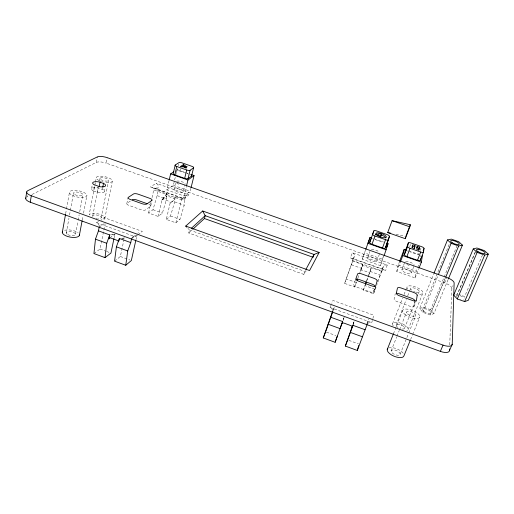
<?xml version="1.0" encoding="UTF-8"?>
<svg xmlns="http://www.w3.org/2000/svg" width="514" height="514" viewBox="0 0 514 514"><rect width="100%" height="100%" fill="white"/><g stroke="black" fill="none" stroke-linecap="round" stroke-linejoin="round"><path stroke-width="0.39" stroke-dasharray="2.57 1.93" d="M449.731 344.888L451.883 288.296L453.007 285.611M157.445 190.193L166.966 193.579L166.568 198.995L162.398 213.098L158.1 216.433L148.559 213.008L152.986 209.725L157.111 195.628L157.445 190.193L158.19 186.942A3.007 2.654 52.8 0 0 156.083 183.254L150.506 186.955L183.928 198.822L188.934 194.89L156.083 183.254M166.298 219.375L170.481 215.996L174.689 201.886L175.152 196.483L184.725 199.882L184.198 205.272L179.939 219.382L175.884 222.819L166.298 219.375L170.16 203.062L174.33 199.882L175.152 196.483M414.901 300.934L414.111 306.177A3.791 1.452 21.6 0 1 410.313 306.37L397.348 301.718A3.771 1.446 21.1 0 1 394.103 299L395.215 293.892M27.158 195.583L26.94 197.01L29.086 195.937M399.686 261.144L398.273 264.838L396.763 271.437L415.132 277.952L416.231 271.186L417.394 268.231M124.311 237.661A1.754 1.503 48.4 0 1 124.304 238.046L122.454 238.361M65.644 213.721L66.338 209.808M66.479 209.025L69.409 192.596M66.287 233.022L68.966 218.193M69.531 215.07L70.232 211.164M70.373 210.387L73.476 193.213M75.539 234.243L77.993 221.046M78.141 220.268L79.15 214.833M79.728 211.723L82.908 194.645M82.253 220.043L82.985 216.169M83.551 213.149L86.924 195.249M31.952 194.51L96.356 162.379L97.397 156.892M91.582 188.535L92.282 184.841M93.509 191.06L92.571 190.501A6.618 2.332 11.8 0 1 97.493 187.7L103.301 189.782A6.618 2.332 11.8 0 1 103.815 192.242A6.618 2.332 11.8 0 1 98.457 192.615L93.509 191.06L94.647 185.124M95.315 182.811L89.173 214.82A8.076 3.09 11.4 0 1 101.322 214.891A8.076 3.09 11.4 0 1 101.47 220.133M95.463 182.033L96.362 177.349M97.043 192.326L98.193 186.389M92.777 215.713L98.232 187.642M99.594 180.62L100.044 178.281M451.883 288.296A7.909 2.731 21.7 0 0 444.636 282.848L106.218 163.131L107.285 157.689M102.37 189.229L102.659 187.764M104.342 191.741L105.216 187.327M101.181 217.782L108.621 180.453A4.446 1.51 12.1 0 0 102.839 177.645A4.446 1.51 12.1 0 0 101.528 180.022A4.446 1.51 12.1 0 0 108.621 180.453M104.772 218.668L112.283 181.384M93.94 253.55L100.012 249.039L105.145 223.686M114.14 237.764L114.815 234.59A1.754 1.503 48.8 0 1 115.027 234.159M126.817 203.602L128.076 197.665M114.583 261.151L120.34 256.499L123.958 239.697M135.94 239.832L136.962 235.232M148.559 213.008L150.994 202.246M152.041 197.633L153.827 189.505L153.256 188.098L151.951 187.257L183.202 198.346L182.219 198.507L186.434 195.224M150.756 205.966L151.746 201.591M158.1 216.433L161.891 200.113L166.966 193.579L166.176 196.978A1.497 1.33 51 0 1 167.821 196.219L173.269 198.16A1.497 1.33 50.5 0 1 174.33 199.882L170.14 203.171M190.912 188.278L190.174 191.266L184.044 196.02L166.87 189.929L169.01 180.767M166.87 189.929L173.359 185.323L175.486 176.341M175.659 175.595L176.193 173.346M176.373 172.601L176.9 170.352M177.465 168.682L176.932 170.937A2.666 0.842 14.3 0 1 180.26 171.181L186.241 173.282M178.178 165.681L178.531 164.178M173.989 189.422L175.447 183.299M180.26 171.181L180.799 168.933M183.273 191.786A4.787 1.619 14.1 0 0 176.662 188.67A4.787 1.619 14.1 0 0 175.955 191.388A4.787 1.619 14.1 0 0 183.273 191.786L184.944 184.918M175.884 222.819L181.615 199.374M184.044 196.02L186.28 186.865M184.725 199.882L185.522 196.631A3 2.699 50.1 0 1 188.934 194.89M306.061 270.3L303.838 274.405L188.754 233.003L189.512 230.002L187.886 228.319M367.471 323.801A3.714 3.322 16.8 0 1 371.77 322.644L373.755 315.21L332.963 300.446L331.819 303.273M387.164 265.089L385.731 270.454L350.285 257.867L352.36 252.759L387.164 265.089A3.09 2.859 13.2 0 0 383.251 266.74L378.42 279.475M367.311 323.743L368.57 319.252M383.251 266.74L377.109 284.236M353.182 324.655L354.043 321.668A1.805 1.619 19.4 0 0 354.095 321.289M374.854 289.209L364.837 285.617L363.392 290.121L373.549 293.77L375.676 286.96M355.373 280.169L353.799 284.55A3.72 1.439 19.8 0 0 356.825 287.172L369.637 291.772A3.733 1.446 20.3 0 0 373.575 291.637L374.802 287.371M365.57 249.932L362.222 259.191L380.411 265.642L383.386 256.223M354.043 321.668L353.041 324.816M368.191 277.033L371.416 267.678L381.549 271.283M303.838 274.405L304.815 271.424L306.177 271.174M344.374 317.382A1.799 1.619 20.4 0 0 343.885 317.973L342.864 320.897M357.898 278.061L362.762 264.607L360.481 271L362.762 264.607L352.681 261.022L354.294 256.473A3.058 2.846 20.3 0 0 352.36 252.759M356.543 281.91L354.705 287.005L344.605 283.381L352.681 261.022M333.111 310.674L334.441 306.897L332.442 311.882M344.605 283.381L354.294 256.473M354.705 287.005L356.279 282.552L346.32 278.986M362.222 259.191L364.503 252.894L382.287 259.184M343.84 318.089L343.024 320.344L343.885 317.973M367.735 257.553L369.977 251.372M366.469 281.126L368.377 275.889M368.647 275.144L371.416 267.678M363.392 290.121L365.525 284.306M366.855 280.67L367.921 277.759M352.9 324.797L354.005 321.79M376.98 260.829L379.512 253.961M380.411 265.642L383.887 256.287M373.575 291.637L375.207 287.262M373.549 293.77L376.017 287.165M366.848 323.627L368.506 319.233M396.763 271.437L400.342 262.095M409.697 246.694L410.551 244.478M401.929 269.657L404.833 262.121M411.271 272.966L414.22 265.43M418.955 253.293L418.37 254.771L410.217 251.905M420.111 250.337L420.979 248.127M392.542 323.826L402.61 298.171M404.049 294.509L406.927 287.178M417.683 267.492L419.43 263.065M396.14 325.131L406.278 299.482M407.724 295.82L409.17 292.158M409.459 291.425L410.622 288.495M415.132 277.952L418.82 268.616M393.448 333.817L402.603 310.674M391.115 350.908L396.654 336.998M396.949 336.265L399.282 330.406M399.571 329.673L406.574 312.101M404.563 328.183L415.132 301.821M418.364 293.764L419.244 291.566M414.078 306.286L416.417 300.472M408.174 329.493L422.951 292.884M400.155 354.223L408.45 333.734M408.746 333.001L415.852 315.442M332.616 310.861A3.669 3.302 22.9 0 0 330.091 307.507L331.53 303.98M448.035 279.738L433.951 313.624L430.122 314.947L422.932 312.364L419.687 308.503L433.739 273.853M422.675 309.396L449.512 243.565M410.596 339.548L412.382 335.16M412.684 334.434L419.842 316.881M422.932 312.364L438.089 275.266M433.951 313.624L430.636 309.775L456.888 246.135M430.957 312.724L445.285 278.08M430.122 314.947L445.452 277.868M444.636 282.848L446.846 277.509M475.36 251.654L457.389 293.957L455.179 294.67M456.74 296.058L475.45 252.027M482.485 254.97L464.624 296.52L458.841 294.471M166.966 193.579L161.865 200.222M137.746 233.279L138.414 232.649M188.754 233.003L192.242 229.784M131.713 238.342A3.585 3.097 47.6 0 1 135.516 236.838L137.392 235.367M138.015 234.879L142.384 231.448L104.258 217.647L101.078 219.754M131.565 238.817L136.512 234.949M185.522 196.631L181.487 199.785L153.782 189.942L158.19 186.942M132.593 237.185L135.503 234.917M109.964 237.789L115.277 233.909M162.315 199.516L166.587 196.387M185.464 168.907L186.37 168.29M99.215 227.053L104.085 223.744M130.338 201.09L127.106 203.248A3.649 1.33 12.6 0 0 128.937 205.394L140.92 209.693A3.649 1.336 12.9 0 0 145.603 209.879L150.506 206.32A3.585 1.298 13.1 0 0 148.848 204.302M99.273 226.282A3.592 3.039 50.3 0 0 96.626 222.71L98.534 221.444M114.783 234.712L110.51 234.93M419.687 308.503L423.562 307.237L430.636 309.775M121.503 238.29L124.304 238.046M110.446 234.898L114.815 234.59M396.011 234.352L405.058 236.324M177.079 169.607L189.627 174.008M373.832 238.663L383.566 242.075M408.739 250.916L418.563 254.359M186.987 173.539L188.484 174.066M375.259 239.633L383.335 242.473M173.359 185.323L190.174 191.266M398.273 264.838L416.231 271.186M157.111 195.628L166.568 198.995M174.689 201.886L184.198 205.272M351.396 264.774L361.406 268.34M370.003 271.398L380.071 274.984M152.986 209.725L162.398 213.098M170.481 215.996L179.939 219.382M189.512 230.002L304.815 271.424M96.626 222.71L135.516 236.838M330.091 307.507L371.77 322.644M100.012 249.039L105.845 251.179M106.571 251.449L109.488 252.515M120.34 256.499L129.869 260M326.371 332.108L335.86 335.591M348.839 340.352L358.393 343.86M464.014 300.015A4.575 1.593 22.3 0 1 463.358 300.003M460.974 299.444A4.575 1.593 22.3 0 1 460.55 299.283M456.792 296.578A4.575 1.593 22.3 0 1 457.454 295.531M460.171 295.775A4.575 1.593 22.3 0 1 464.54 298.049M96.356 162.379A7.582 2.448 12.3 0 1 106.218 163.131M407.718 289.119A8.526 3.11 21.3 0 1 411.386 285.925A8.526 3.11 21.3 0 1 422.122 290.969A8.526 3.11 21.3 0 1 418.544 294.207M99.054 180.568A8.256 2.801 12.1 0 1 100.114 176.154A8.256 2.801 12.1 0 1 112.193 180.241A8.256 2.801 12.1 0 1 103.577 182.097M102.871 181.93A8.256 2.801 12.1 0 1 101.496 181.538M100.84 181.313A8.256 2.801 12.1 0 1 99.613 180.832M360.526 270.891A1.548 1.433 18 0 1 362.434 270.171L368.287 272.253A1.555 1.433 16.9 0 1 369.29 274.02M161.891 200.113A1.516 1.343 50.8 0 1 163.561 199.348L169.08 201.315A1.516 1.343 50.3 0 1 170.16 203.062M64.603 230.285A8.712 3.521 10.2 0 1 78.115 232.81M393.236 325.915A8.34 3.425 21.9 0 1 400.978 323.267A8.34 3.425 21.9 0 1 406.844 330.849M92.931 216.612A4.35 1.664 11.4 0 1 95.578 214.916A4.35 1.664 11.4 0 1 101.014 216.889A4.35 1.664 11.4 0 1 98.392 218.598M97.3 218.501A4.35 1.664 11.4 0 1 96.176 218.283M411.682 290.134A4.594 1.677 21.3 0 1 412.684 287.776A4.594 1.677 21.3 0 1 418.955 290.718A4.594 1.677 21.3 0 1 415.794 292.068M414.663 291.727A4.594 1.677 21.3 0 1 413.552 291.271M397.945 327.495A4.491 1.844 21.9 0 1 397.348 324.315A4.491 1.844 21.9 0 1 403.786 326.647A4.491 1.844 21.9 0 1 402.173 329.024M388.764 347.952A8.969 3.945 22.5 0 1 403.227 353.246M362.029 266.631A1.529 1.413 17.7 0 1 363.912 265.918L369.682 267.967A1.529 1.413 16.5 0 1 370.671 269.709M407.384 250.941A2.756 0.906 20.3 0 1 407.994 251.128M420.169 255.683A2.769 0.906 20.6 0 1 420.831 256.589M409.202 265.462A4.986 1.69 20.6 0 1 406.889 264.402M405.636 261.504A4.986 1.69 20.6 0 1 410.455 262.333A4.986 1.69 20.6 0 1 414.136 264.935M372.052 238.734A2.731 0.899 19.4 0 1 372.592 238.804M371.365 249.418A4.928 1.683 19.6 0 1 379.39 252.252M178.846 184.134A4.812 1.587 14.2 0 1 176.861 183.202M176.662 181.172A4.812 1.587 14.2 0 1 182.084 181.808A4.812 1.587 14.2 0 1 185.13 184.16M190.167 174.657A2.666 0.848 14.5 0 1 190.842 174.966M352.803 259.75L352.668 260.592L382.05 271.032L383.155 269.844L384.626 269.837L351.492 258.079L352.373 258.671L352.803 259.75M423.928 311.407A4.465 1.696 22.1 0 0 430.88 312.872A4.465 1.696 22.1 0 0 425.631 308.933A4.465 1.696 22.1 0 0 423.928 311.407M404.775 314.24A9.194 3.598 21.8 0 0 419.418 317.723A9.194 3.598 21.8 0 0 409.446 309.486A9.194 3.598 21.8 0 0 404.775 314.24M72.371 195.404A8.918 3.2 11.1 0 0 86.77 196.072A8.918 3.2 11.1 0 0 75.378 190.392A8.918 3.2 11.1 0 0 72.371 195.404M75.05 194.71A4.799 1.722 11.1 0 0 82.818 195.082A4.799 1.722 11.1 0 0 76.708 192.018A4.799 1.722 11.1 0 0 75.05 194.71M67.809 234.602A4.69 1.895 10.2 0 0 75.442 234.731A4.69 1.895 10.2 0 0 69.493 231.602A4.69 1.895 10.2 0 0 67.809 234.602M407.731 314.003A4.947 1.934 21.8 0 0 415.62 315.898A4.947 1.934 21.8 0 0 410.281 311.458A4.947 1.934 21.8 0 0 407.731 314.003M392.176 352.925A4.832 2.127 22.5 0 0 399.905 354.718A4.832 2.127 22.5 0 0 394.81 350.085A4.832 2.127 22.5 0 0 392.176 352.925M403.072 271.379A4.96 1.728 20.7 0 0 411.027 273.358A4.96 1.728 20.7 0 0 405.687 269.227A4.96 1.728 20.7 0 0 403.072 271.379M368.724 259.21A4.909 1.722 19.7 0 0 376.691 261.196A4.909 1.722 19.7 0 0 371.648 257.186A4.909 1.722 19.7 0 0 368.724 259.21"/><path stroke-width="0.77" d="M452.224 344.251L454.138 282.925A7.935 2.686 21.6 0 0 446.846 277.509L107.285 157.689A7.607 2.409 12.4 0 0 97.397 156.892L27.929 190.604A9.246 3.341 9.9 0 0 31.283 195.757L443.042 345.112A9.593 3.855 23.3 0 0 452.224 344.251L449.519 350.464A9.554 3.913 23.4 0 1 440.35 351.383L30.275 202.214A9.207 3.392 9.7 0 1 25.906 197.858M449.519 350.464L449.577 348.871M99.215 227.053L98.463 230.844L95.469 239.164L93.94 253.55L105.042 257.636L110.947 253.055L113.98 238.528M105.042 257.636L106.726 243.276L109.72 234.949L98.463 230.844M125.757 265.263L127.729 250.96L130.736 242.602L119.402 238.477L116.402 246.816L114.583 261.151L125.757 265.263L131.34 260.534L135.767 240.597M423.51 252.046L424.037 248.448A2.782 0.88 20.4 0 0 421.557 246.649L411.123 243A2.769 0.88 20.2 0 0 408.334 242.949L405.212 251.102L404.434 254.713A2.795 0.925 20.4 0 0 406.882 256.563L417.464 260.283A2.808 0.925 20.6 0 0 420.266 260.283L423.51 252.046A2.821 0.906 20.5 0 1 420.709 252.027L410.063 248.294A2.808 0.899 20.2 0 1 407.596 246.469L408.334 242.949M419.103 267.903L421.377 262.159L422.341 255.689M25.713 198.365L26.702 191.934M420.266 260.283L420.491 258.805M30.275 202.214L31.283 195.757M418.724 249.932L419.475 247.131L417.246 246.347L416.745 247.626L418.974 248.41M419.475 247.131L418.974 250.17L416.719 249.38L417.246 246.347M62.297 232.495L65.503 214.505M415.016 245.57L414.464 248.59L412.215 247.799L412.793 244.792L415.016 245.57L414.245 248.365M79.304 235.663L82.105 220.821M412.01 247.581L412.299 246.071L414.522 246.848M99.17 186.518L100.024 182.123L98.624 181.834A6.637 2.294 11.9 0 0 93.702 184.565L99.613 186.678A6.637 2.294 11.9 0 0 104.984 186.344A6.637 2.294 11.9 0 0 104.464 183.916L100.024 182.123M102.8 187.032L103.52 183.369M109.72 234.949L108.91 238.914A1.786 1.516 48.6 0 1 110.812 238.053L117.256 240.404A1.786 1.523 48.2 0 1 118.471 241.651M118.837 241.111L119.402 238.477M409.825 226.841L410.288 224.721L392.092 220.679L387.717 232.546L405.321 238.695L409.825 226.841L392.092 220.679M130.736 242.602L131.565 238.817M400.618 261.375L402.815 255.625L404.203 249.322L406.471 250.119M405.321 238.695L405.649 237.224M169.19 180.009L170.616 173.899L173.848 171.753M175.216 165.039L173.257 173.398A2.705 0.867 14.1 0 0 174.792 174.888L184.68 178.371A2.705 0.867 14.4 0 0 188.047 178.602L191.549 176.071L193.579 167.815A2.679 0.829 14.6 0 0 191.992 166.363L182.226 162.944A2.679 0.822 14.4 0 0 178.891 162.675L175.216 165.039A2.718 0.842 14.3 0 0 176.765 166.51L186.71 169.999A2.718 0.848 14.5 0 0 190.09 170.25L193.579 167.815M174.792 174.888L176.765 166.51M181.95 166.645L183.28 165.765L183.588 164.467L185.258 166.022L187.141 166.684L185.779 167.603M185.258 166.022L184.944 167.326L183.28 165.765M184.68 178.371L186.71 169.999M188.047 178.602L190.09 170.25M186.466 186.107L187.957 180.003L194.054 175.563L191.099 174.522M191.092 187.526L194.054 175.563M192.821 229.25L204.431 218.527L205.176 215.668L202.683 211.003L185.715 226.083L186.8 227.201M352.347 326.294L345.35 346.07L357.307 350.471L358.721 345.536M384.157 255.567L388.051 243.655L386.554 243.128M388.43 239.755L389.419 236.331A2.75 0.874 19.6 0 0 387.068 234.59L376.736 230.972A2.743 0.874 19.3 0 0 373.864 230.895L369.694 242.492A2.763 0.925 19.4 0 0 372.001 244.285L382.487 247.973A2.776 0.925 19.7 0 0 385.371 248.005L388.43 239.755A2.788 0.899 19.6 0 1 385.539 239.697L375.002 236.003A2.776 0.899 19.3 0 1 372.676 234.23L373.864 230.895M385.371 248.005L389.419 236.331M380.508 236.922L381.414 234.281A3.315 1.067 19.5 0 0 377.963 234.198A3.315 1.067 19.5 0 0 380.765 236.305L381.414 234.281M341.939 323.351L335.134 342.311L323.255 337.936L332.442 311.882A3.669 3.302 22.9 0 0 332.519 311.638M325.908 331.087L332.841 311.433M335.134 342.311L337.325 336.13M369.694 242.492L370.922 239.061A2.731 0.899 19.4 0 1 371.339 238.779M357.307 350.471L367.105 324.488M330.586 317.164L342.632 321.558L341.791 323.904A1.831 1.638 20.6 0 1 344.02 323.113L350.921 325.632A1.838 1.638 19.6 0 1 352.122 327.675L352.989 325.33L365.12 329.757M345.35 346.07L352.989 325.33M365.75 249.38L370.093 237.352L371.59 237.873M357.089 280.31L357.596 278.999M342.632 321.558L340.088 328.626L328.035 324.218M370.093 237.352L367.921 243.347L386.297 249.81M372.001 244.285L375.002 236.003M365.383 284.12L366.199 281.878M365.525 284.306L366.321 282.122M382.487 247.973L385.539 239.697M386.682 247.35L388.051 243.655M405.816 236.491L410.288 224.721M399.686 261.144L404.203 249.322M404.434 254.713L407.596 246.469M406.882 256.563L410.063 248.294M323.255 337.936L325.638 331.838M417.464 260.283L420.709 252.027M423.163 250.665L424.037 248.448M387.248 349.494L393.448 333.817M434.041 273.114L447.495 239.935L451.318 239.126L458.726 241.696L462.42 245.12L448.336 278.999M410.294 340.281L404.036 355.643A8.969 3.945 22.5 0 1 393.827 356.131A8.969 3.945 22.5 0 1 387.736 348.588M438.391 274.527L451.119 243.36L447.495 239.935M445.76 277.123L458.642 245.981L462.42 245.12M473.265 248.885L453.701 295.145L457.293 298.962L464.643 301.57L468.286 300.324L488.3 254.109L484.368 250.601L476.908 248.011L473.265 248.885L477.127 252.406L484.708 255.04L488.3 254.109M457.293 298.962L477.127 252.406M440.35 351.383L443.042 345.112M464.643 301.57L484.708 255.04M202.683 211.003L319.149 252.438L309.576 270.544L185.715 226.083M305.92 269.394L314.035 254.462L319.149 252.438M191.253 228.409L205.176 215.668L314.035 254.462L313.097 257.302L204.431 218.527M183.588 164.467L180.273 166.664L183.89 166.941L186.196 167.763M387.717 232.546L390.73 233.202M451.119 243.36L458.642 245.981M170.616 173.899L187.957 180.003M402.815 255.625L421.377 262.159M147.139 203.685L136.891 200.023A3.592 1.291 12.8 0 0 132.278 199.798M95.469 239.164L106.726 243.276M116.402 246.816L127.729 250.96M350.458 332.423L362.588 336.856M375.027 286.549A3.675 1.401 20.2 0 0 371.95 284.088L359.447 279.616A3.662 1.394 19.8 0 0 355.861 279.353M414.901 300.934A3.726 1.401 21.4 0 0 411.63 298.274L398.986 293.757A3.707 1.401 21.1 0 0 396.056 293.321M79.477 234.763A8.712 3.521 10.2 0 1 70.142 237.108A8.712 3.521 10.2 0 1 62.515 231.596M405.212 251.102A2.756 0.906 20.3 0 1 405.816 250.755M386.29 244.092A2.737 0.899 19.7 0 1 386.393 244.497M375.374 234.737A5.564 1.793 19.5 0 1 377.315 234.082M381.17 234.879A5.564 1.793 19.5 0 1 385.828 237.911M377.514 235.778A3.315 1.067 19.5 0 1 378.079 235.123M191.446 175.377A2.666 0.848 14.5 0 1 191.549 176.071M417.201 295.197L416.443 300.362A3.804 1.426 21.5 0 1 412.646 300.529L399.629 295.871A3.784 1.426 21.1 0 1 396.358 293.179L397.438 288.142A3.72 1.381 21 0 1 401.216 288.026L413.911 292.556A3.739 1.381 21.3 0 1 417.201 295.197M377.154 280.901L375.753 285.803A3.746 1.42 20.2 0 1 371.808 285.912L358.945 281.306A3.733 1.42 19.8 0 1 355.9 278.704L357.622 273.93A3.675 1.375 19.7 0 1 361.528 273.866L374.076 278.344A3.688 1.375 20.1 0 1 377.154 280.901M151.829 200.479L146.927 203.955A3.662 1.317 13 0 1 142.237 203.75L130.215 199.445A3.662 1.311 12.7 0 1 128.365 197.318L133.537 193.951A3.604 1.272 12.9 0 1 138.157 194.196L149.908 198.385A3.598 1.279 13.2 0 1 151.829 200.479M452.05 242.627A4.652 1.369 20.9 0 0 459.24 244.298A4.652 1.369 20.9 0 0 453.566 240.674A4.652 1.369 20.9 0 0 452.05 242.627M477.962 251.635A4.703 1.369 21.4 0 0 485.12 253.293A4.703 1.369 21.4 0 0 479.254 249.592A4.703 1.369 21.4 0 0 477.962 251.635M377.006 235.219A5.57 1.786 19.5 0 0 386.033 237.513A5.57 1.786 19.5 0 0 380.231 233.17A5.57 1.786 19.5 0 0 377.006 235.219"/></g></svg>
